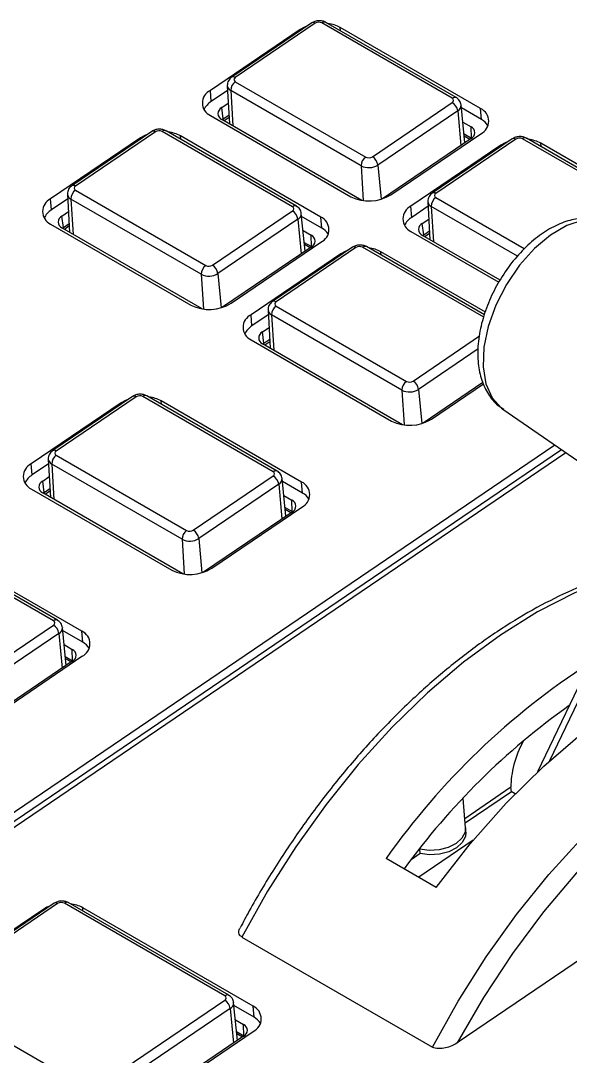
# Model space of a CAD drawing. Header units: millimetres. Extents: x 102 to 710, y 145 to 429.
# Drawn here: x 542.37 to 561.75, y 313.02 to 349.51 of the extents above; entities that cross this region are included whole.
import ezdxf

# ---------------------------------------------------------------- set-up
doc = ezdxf.new("R2010")
doc.units = ezdxf.units.MM

msp = doc.modelspace()

# ---------------------------------------------------------------- linework, layer by layer
at = {"color": 7, "linetype": 'Continuous', "lineweight": 25}
for p, q in [((552.6262, 349.4293), (549.8085, 347.5181)), ((552.7511, 349.4169), (549.9334, 347.5057)), ((552.6286, 349.4309), (552.6262, 349.4293)), ((557.5831, 346.7752), (552.9869, 349.4285)), ((553.1218, 349.4535), (553.1273, 349.4506)), ((557.7235, 346.7973), (553.1273, 349.4506)), ((558.5843, 346.4128), (553.6346, 349.2702)), ((552.2231, 349.2006), (549.0532, 347.0504)), ((549.8085, 347.5181), (549.8109, 347.5196)), ((549.084, 346.6615), (549.0532, 347.0504)), ((549.6601, 347.0522), (549.084, 346.6615)), ((549.6507, 347.2171), (549.7271, 345.8712)), ((549.9339, 347.3576), (554.5301, 344.7043)), ((554.3691, 344.3938), (549.773, 347.0471)), ((557.718, 346.8002), (557.7235, 346.7973)), ((549.4561, 346.4467), (549.6856, 346.6024)), ((549.5055, 346.0468), (549.4561, 346.4467)), ((554.7659, 344.7159), (557.5835, 346.6272)), ((557.7754, 346.3341), (554.9578, 344.4228)), ((558.0317, 345.2074), (557.8959, 346.5409)), ((557.8959, 346.5409), (557.8965, 346.5337)), ((558.6152, 346.0238), (557.907, 346.4327)), ((558.6152, 346.0238), (558.5843, 346.4128)), ((549.0559, 346.1644), (554.0056, 343.307)), ((554.3984, 343.1745), (549.4574, 346.0269)), ((549.4698, 346.0197), (549.5055, 346.0468)), ((549.5055, 346.0468), (549.7093, 346.1851)), ((549.7143, 346.0968), (549.5405, 345.9789)), ((546.9908, 345.6068), (544.1732, 343.6955)), ((547.1158, 345.5944), (544.2981, 343.6831)), ((546.9932, 345.6084), (546.9908, 345.6068)), ((551.9478, 342.9527), (547.3516, 345.606)), ((547.4864, 345.631), (547.492, 345.6281)), ((552.0882, 342.9747), (547.492, 345.6281)), ((557.9573, 345.9382), (558.2445, 345.7724)), ((558.2569, 345.3707), (558.2445, 345.7724)), ((546.5877, 345.378), (543.4179, 343.2279)), ((552.949, 342.5902), (547.9993, 345.4477)), ((558.2458, 345.3526), (555.1224, 343.234)), ((555.4172, 343.3766), (558.587, 345.5267)), ((559.6972, 345.3473), (556.8796, 343.436)), ((559.8222, 345.3349), (557.0045, 343.4236)), ((558, 345.519), (558.2569, 345.3707)), ((558.2073, 345.3265), (558.0078, 345.4416)), ((558.0268, 345.2554), (558.0677, 345.2318)), ((558.2569, 345.3707), (558.2646, 345.3661)), ((559.6996, 345.3489), (559.6972, 345.3473)), ((564.6542, 342.6932), (560.058, 345.3465)), ((560.1928, 345.3715), (560.1984, 345.3686)), ((564.7946, 342.7152), (560.1984, 345.3686)), ((559.2941, 345.1185), (556.1243, 342.9684)), ((565.6554, 342.3307), (560.7057, 345.1882)), ((544.1732, 343.6955), (544.1756, 343.6971)), ((544.2986, 343.5351), (548.8948, 340.8818)), ((556.8796, 343.436), (556.882, 343.4376)), ((543.4487, 342.8389), (543.4179, 343.2279)), ((544.0248, 343.2297), (543.4487, 342.8389)), ((544.0154, 343.3946), (544.0918, 342.0486)), ((548.7338, 340.5713), (544.1376, 343.2246)), ((556.7218, 343.1351), (556.7982, 341.7891)), ((543.8208, 342.6241), (544.0503, 342.7798)), ((549.1306, 340.8934), (551.9482, 342.8047)), ((552.0827, 342.9776), (552.0882, 342.9747)), ((552.3963, 341.3849), (552.2606, 342.7184)), ((552.2606, 342.7184), (552.2612, 342.7112)), ((556.1551, 342.5794), (556.1243, 342.9684)), ((556.7312, 342.9702), (556.1551, 342.5794)), ((543.4206, 342.3418), (548.3703, 339.4844)), ((543.8702, 342.2242), (543.8208, 342.6241)), ((543.8702, 342.2242), (544.074, 342.3625)), ((552.1401, 342.5116), (549.3224, 340.6003)), ((552.9798, 342.2013), (552.2716, 342.6101)), ((552.9798, 342.2013), (552.949, 342.5902)), ((556.5272, 342.3646), (556.7567, 342.5203)), ((556.5765, 341.9647), (556.5272, 342.3646)), ((548.7631, 339.352), (543.8221, 342.2044)), ((543.8345, 342.1972), (543.8702, 342.2242)), ((544.079, 342.2742), (543.9052, 342.1563)), ((552.322, 342.1157), (552.6092, 341.9499)), ((552.6215, 341.5482), (552.6092, 341.9499)), ((556.127, 342.0823), (559.223, 340.295)), ((559.2679, 340.3634), (556.5284, 341.9448)), ((556.5409, 341.9377), (556.5765, 341.9647)), ((556.5765, 341.9647), (556.7804, 342.103)), ((556.7854, 342.0147), (556.6116, 341.8968)), ((549.7818, 339.554), (552.9517, 341.7042)), ((552.3646, 341.6965), (552.6215, 341.5482)), ((552.5719, 341.504), (552.3725, 341.6191)), ((552.6104, 341.5301), (549.4871, 339.4114)), ((553.6588, 341.296), (550.4889, 339.1458)), ((554.0619, 341.5248), (551.2443, 339.6135)), ((554.1868, 341.5123), (551.3692, 339.6011)), ((552.6215, 341.5482), (552.6293, 341.5436)), ((554.0643, 341.5263), (554.0619, 341.5248)), ((554.5575, 341.5489), (554.563, 341.546)), ((558.7209, 339.1457), (554.563, 341.546)), ((558.7521, 339.2402), (555.0703, 341.3656)), ((551.2443, 339.6135), (551.2467, 339.6151)), ((551.3696, 339.4531), (555.9658, 336.7997)), ((550.5198, 338.7569), (550.4889, 339.1458)), ((551.0958, 339.1477), (550.5198, 338.7569)), ((551.0865, 339.3125), (551.1629, 337.9666)), ((555.8049, 336.4892), (551.2087, 339.1426)), ((550.8918, 338.5421), (551.1214, 338.6978)), ((550.9412, 338.1422), (550.8918, 338.5421)), ((550.4916, 338.2598), (555.4414, 335.4024)), ((555.8341, 335.2699), (550.8931, 338.1223)), ((550.9056, 338.1151), (550.9412, 338.1422)), ((550.9412, 338.1422), (551.1451, 338.2805)), ((551.1501, 338.1922), (550.9763, 338.0743)), ((558.6648, 336.7584), (556.5581, 335.3294)), ((556.8529, 335.472), (558.6854, 336.715)), ((546.3133, 336.2688), (543.4957, 334.3575)), ((546.4383, 336.2564), (543.6206, 334.3451)), ((546.3157, 336.2703), (546.3133, 336.2688)), ((551.2703, 333.6147), (546.6741, 336.268)), ((546.8089, 336.293), (546.8145, 336.29)), ((551.4107, 333.6367), (546.8145, 336.29)), ((552.2715, 333.2522), (547.3218, 336.1096)), ((545.9102, 336.04), (542.7404, 333.8898)), ((559.3688, 335.8164), (564.8889, 332.0127)), ((566.503, 335.3827), (560.5927, 323.0429)), ((561.1986, 334.5555), (529.4992, 313.0533)), ((561.4384, 334.3903), (529.5239, 312.7421)), ((529.9235, 312.8084), (561.5882, 334.2871)), ((543.4957, 334.3575), (543.4981, 334.3591)), ((543.3379, 334.0565), (543.4143, 332.7106)), ((543.6211, 334.1971), (548.2173, 331.5438)), ((542.7712, 333.5009), (542.7404, 333.8898)), ((543.3473, 333.8917), (542.7712, 333.5009)), ((548.0563, 331.2332), (543.4601, 333.8866)), ((551.4052, 333.6396), (551.4107, 333.6367)), ((543.1433, 333.2861), (543.3728, 333.4418)), ((543.1926, 332.8862), (543.1433, 333.2861)), ((548.453, 331.5554), (551.2707, 333.4667)), ((551.7188, 332.0468), (551.5831, 333.3803)), ((551.5831, 333.3803), (551.5837, 333.3731)), ((552.3023, 332.8633), (551.5941, 333.2721)), ((552.3023, 332.8633), (552.2715, 333.2522)), ((542.7431, 333.0038), (547.6928, 330.1464)), ((548.0855, 330.0139), (543.1445, 332.8663)), ((543.157, 332.8591), (543.1926, 332.8862)), ((543.1926, 332.8862), (543.3965, 333.0245)), ((543.4015, 332.9362), (543.2277, 332.8183)), ((551.4626, 333.1735), (548.6449, 331.2623)), ((551.6444, 332.7777), (551.9317, 332.6118)), ((551.944, 332.2101), (551.9317, 332.6118)), ((551.9329, 332.1921), (548.8096, 330.0734)), ((549.1043, 330.216), (552.2742, 332.3662)), ((551.6871, 332.3584), (551.944, 332.2101)), ((551.8944, 332.1659), (551.695, 332.2811)), ((551.944, 332.2101), (551.9518, 332.2055)), ((543.5217, 328.3587), (537.8648, 331.6243)), ((543.6621, 328.3807), (538.0052, 331.6464)), ((544.5229, 327.9962), (538.5125, 331.466)), ((538.9434, 325.1049), (543.5221, 328.2107)), ((543.6566, 328.3836), (543.6621, 328.3807)), ((543.9703, 326.7908), (543.8345, 328.1244)), ((543.8345, 328.1244), (543.8351, 328.1172)), ((543.714, 327.9176), (539.1353, 324.8117)), ((544.5537, 327.6073), (543.8455, 328.0161)), ((544.5537, 327.6073), (544.5229, 327.9962)), ((543.8959, 327.5217), (544.1831, 327.3559)), ((544.1954, 326.9541), (544.1831, 327.3559)), ((539.5947, 323.7655), (544.5256, 327.1102)), ((543.9385, 327.1024), (544.1954, 326.9541)), ((544.1459, 326.91), (543.9464, 327.0251)), ((544.1844, 326.9361), (539.2999, 323.6229)), ((544.1954, 326.9541), (544.2032, 326.9496)), ((575.6226, 325.606), (557.7515, 313.4837)), ((559.6543, 322.4954), (558.0224, 321.3884)), ((559.6666, 322.3398), (558.0347, 321.2329)), ((559.6666, 322.3398), (559.6543, 322.4954)), ((559.8043, 322.2677), (559.666, 322.3476)), ((558.0479, 321.0668), (557.965, 322.1123)), ((558.0602, 320.9112), (558.0479, 321.0668)), ((558.3194, 320.6269), (556.4008, 319.3255)), ((556.4567, 320.1625), (556.1297, 319.9407)), ((556.4444, 320.3181), (556.3981, 320.2867)), ((556.4567, 320.1625), (556.4444, 320.3181)), ((557.02, 318.9681), (555.2522, 319.9886)), ((543.5441, 318.4091), (538.9654, 315.3033)), ((543.669, 318.3967), (539.0903, 315.2909)), ((543.5465, 318.4107), (543.5441, 318.4091)), ((549.5617, 315.1427), (543.9048, 318.4083)), ((544.0397, 318.4333), (544.0452, 318.4304)), ((549.7021, 315.1648), (544.0452, 318.4304)), ((550.5629, 314.7803), (544.5525, 318.25)), ((543.141, 318.1804), (538.2101, 314.8357)), ((550.1676, 317.2179), (556.8852, 313.34)), ((539.0908, 315.1429), (544.7476, 311.8773)), ((544.9834, 311.8889), (549.5621, 314.9947)), ((549.6966, 315.1677), (549.7021, 315.1648)), ((549.754, 314.7016), (545.1753, 311.5958)), ((550.0103, 313.5749), (549.8745, 314.9084)), ((549.8745, 314.9084), (549.8751, 314.9012)), ((550.5938, 314.3913), (549.8855, 314.8002)), ((550.5938, 314.3913), (550.5629, 314.7803)), ((549.9359, 314.3057), (550.2231, 314.1399)), ((545.6347, 310.5495), (550.5656, 313.8942)), ((549.9785, 313.8865), (550.2355, 313.7382)), ((550.2355, 313.7382), (550.2231, 314.1399)), ((550.2244, 313.7201), (545.34, 310.4069)), ((550.1859, 313.694), (549.9864, 313.8091)), ((550.2355, 313.7382), (550.2432, 313.7336))]:
    msp.add_line(p, q, dxfattribs=at)
at = {"color": 8, "linetype": 'Continuous', "lineweight": 25}
for p, q in [((553.6439, 349.1523), (553.6346, 349.2702)), ((552.2264, 349.1582), (552.2231, 349.2006)), ((549.773, 347.0471), (549.8512, 345.7995)), ((557.7754, 346.3341), (557.8906, 345.1117)), ((549.4863, 346.0102), (549.5055, 346.0468)), ((546.5911, 345.3357), (546.5877, 345.378)), ((548.0086, 345.3298), (547.9993, 345.4477)), ((558.2569, 345.3707), (558.262, 345.3642)), ((559.2975, 345.0762), (559.2941, 345.1185)), ((560.715, 345.0703), (560.7057, 345.1882)), ((554.3691, 344.3938), (554.4461, 343.1678)), ((554.9578, 344.4228), (555.0713, 343.218)), ((544.1376, 343.2246), (544.2159, 341.977)), ((557.005, 343.2756), (560.1232, 341.4755)), ((559.8884, 341.2076), (556.844, 342.9651)), ((556.844, 342.9651), (556.9223, 341.7175)), ((552.1401, 342.5116), (552.2553, 341.2892)), ((543.851, 342.1877), (543.8702, 342.2242)), ((556.5574, 341.9281), (556.5765, 341.9647)), ((552.6215, 341.5482), (552.6267, 341.5416)), ((553.6622, 341.2536), (553.6588, 341.296)), ((558.6924, 339.0591), (554.4226, 341.524)), ((555.0797, 341.2478), (555.0703, 341.3656)), ((548.7338, 340.5713), (548.8108, 339.3452)), ((549.3224, 340.6003), (549.436, 339.3955)), ((551.2087, 339.1426), (551.287, 337.8949)), ((556.2016, 336.8114), (558.5445, 338.4006)), ((550.922, 338.1056), (550.9412, 338.1422)), ((558.4977, 337.9456), (556.3935, 336.5183)), ((555.8049, 336.4892), (555.8818, 335.2632)), ((556.3935, 336.5183), (556.507, 335.3135)), ((547.3311, 335.9918), (547.3218, 336.1096)), ((545.9136, 335.9976), (545.9102, 336.04)), ((566.6731, 335.2526), (561.0095, 323.4278)), ((543.4601, 333.8866), (543.5384, 332.639)), ((543.1735, 332.8496), (543.1926, 332.8862)), ((551.4626, 333.1735), (551.5778, 331.9512)), ((551.944, 332.2101), (551.9492, 332.2036)), ((548.0563, 331.2332), (548.1332, 330.0072)), ((548.6449, 331.2623), (548.7585, 330.0575)), ((543.714, 327.9176), (543.8292, 326.6952)), ((544.1954, 326.9541), (544.2006, 326.9476)), ((544.5619, 318.1321), (544.5525, 318.25)), ((543.1444, 318.138), (543.141, 318.1804)), ((549.754, 314.7016), (549.8692, 313.4792)), ((550.2355, 313.7382), (550.2406, 313.7316))]:
    msp.add_line(p, q, dxfattribs=at)
at = {"color": 7, "linetype": 'Continuous', "lineweight": 25, "flags": 128}
for points in [[(552.4792, 349.3297), (552.3741, 349.286), (552.2231, 349.2006)], [(546.8439, 345.5071), (546.7388, 345.4634), (546.5877, 345.378)], [(559.5503, 345.2476), (559.4452, 345.2039), (559.2941, 345.1185)], [(553.915, 341.4251), (553.8098, 341.3814), (553.6588, 341.296)], [(546.1664, 336.1691), (546.0613, 336.1254), (545.9102, 336.04)], [(557.02, 318.9681), (558.2182, 320.5058), (559.4856, 321.9363), (560.8086, 323.2443), (562.1731, 324.416), (563.5646, 325.439), (564.9683, 326.3022), (566.3692, 326.9965), (567.7525, 327.5145), (569.1034, 327.8507), (570.4075, 328.0016)], [(556.8852, 313.34), (557.7892, 314.9585), (558.7804, 316.5218), (559.8497, 318.0154), (560.9869, 319.4254), (562.1817, 320.7388), (563.4229, 321.9433), (564.699, 323.0279), (565.9981, 323.9823), (567.3083, 324.7978), (568.6173, 325.4668), (569.913, 325.9831), (571.1834, 326.3419), (572.4167, 326.5398), (573.6015, 326.5751), (574.7267, 326.4474), (575.7819, 326.1579)], [(575.6226, 325.606), (574.5436, 325.847), (573.3959, 325.9209), (572.1907, 325.8268), (570.9399, 325.5659), (569.6558, 325.1406), (568.3508, 324.555), (567.0379, 323.815), (565.7299, 322.9277), (564.4396, 321.902), (563.1798, 320.7478), (561.9626, 319.4765), (560.8002, 318.1005), (559.7038, 316.6333), (558.6843, 315.0893), (557.7515, 313.4837)], [(558.0479, 321.0668), (558.0334, 320.9133), (557.9245, 320.7031), (557.7219, 320.5187), (557.4445, 320.3775), (557.1184, 320.2926), (556.7742, 320.2722), (556.4444, 320.3181)], [(558.0479, 321.0668), (558.0334, 320.9133), (557.9245, 320.7031), (557.7219, 320.5187), (557.4445, 320.3775), (557.1184, 320.2926), (556.7742, 320.2722), (556.4444, 320.3181)], [(558.0602, 320.9112), (558.0458, 320.7578), (557.9369, 320.5475), (557.7342, 320.3631), (557.4568, 320.2219), (557.1307, 320.1371), (556.7866, 320.1166), (556.4567, 320.1625)], [(543.3972, 318.3095), (543.292, 318.2657), (543.141, 318.1804)]]:
    msp.add_lwpolyline(points, dxfattribs=at)
at = {"color": 8, "linetype": 'Continuous', "lineweight": 25, "flags": 128}
for points in [[(563.186, 342.3713), (562.7219, 342.5057), (562.1937, 342.4786), (561.6261, 342.2911), (561.0458, 341.952), (560.4797, 341.4772), (559.9545, 340.8889), (559.4945, 340.2147), (559.1215, 339.4859), (558.8527, 338.7367), (558.7008, 338.0022), (558.6729, 337.3166), (558.7702, 336.7121), (558.9882, 336.2169), (559.3168, 335.8541), (559.3688, 335.8164)], [(563.972, 330.0983), (563.1955, 329.861), (561.8998, 329.3447), (560.5908, 328.6757), (559.2806, 327.8602), (557.9815, 326.9058), (556.7054, 325.8213), (555.4642, 324.6167), (554.2694, 323.3034), (553.1321, 321.8933), (552.0629, 320.3997), (551.0717, 318.8364), (550.1676, 317.2179)]]:
    msp.add_lwpolyline(points, dxfattribs=at)
at = {"color": 8, "linetype": 'Continuous', "lineweight": 25}
for centre, radius, start, end in [((552.6788, 349.3269), 0.1154, 51.20499, 115.77621), ((553.0751, 349.3287), 0.1333, 69.51644, 131.46171), ((549.8606, 347.4108), 0.1196, 52.45517, 114.51426), ((549.8658, 347.2424), 0.2162, 185.32667, 244.57175), ((557.6713, 346.6754), 0.1332, 69.49952, 131.46504), ((557.6629, 346.5389), 0.2337, 298.79261, 358.7224), ((547.0434, 345.5044), 0.1154, 51.20465, 115.77656), ((547.4398, 345.5061), 0.1333, 69.51579, 131.46195), ((559.7498, 345.2449), 0.1155, 51.21493, 115.76514), ((560.1462, 345.2466), 0.1333, 69.51644, 131.46171), ((544.2305, 343.4198), 0.2162, 185.32759, 244.57035), ((544.2252, 343.5883), 0.1196, 52.45466, 114.51477), ((556.9316, 343.3287), 0.1196, 52.46445, 114.50385), ((556.9368, 343.1603), 0.2162, 185.32523, 244.5725), ((552.036, 342.8528), 0.1332, 69.49767, 131.46563), ((552.0275, 342.7164), 0.2337, 298.79739, 358.71726), ((554.1145, 341.4223), 0.1155, 51.21459, 115.76549), ((554.5109, 341.4241), 0.1333, 69.51579, 131.46195), ((551.2963, 339.5062), 0.1196, 52.46394, 114.50436), ((551.3015, 339.3378), 0.2162, 185.32615, 244.5711), ((546.3659, 336.1663), 0.1155, 51.22153, 115.75855), ((546.7623, 336.1681), 0.1332, 69.51055, 131.46676), ((543.5477, 334.2502), 0.1196, 52.45638, 114.5115), ((543.5529, 334.0818), 0.2162, 185.32772, 244.57042), ((551.3585, 333.5148), 0.1332, 69.49692, 131.46721), ((551.3501, 333.3783), 0.2337, 298.78951, 358.72514), ((543.6099, 328.2588), 0.1332, 69.4967, 131.46764), ((543.6015, 328.1224), 0.2337, 298.79047, 358.724), ((543.5967, 318.3067), 0.1155, 51.20807, 115.77222), ((543.9931, 318.3085), 0.1333, 69.51394, 131.46374), ((549.6499, 315.0429), 0.1332, 69.49907, 131.46527), ((549.6415, 314.9064), 0.2337, 298.789, 358.72556)]:
    msp.add_arc(centre, radius, start, end, dxfattribs=at)
at = {"color": 7, "linetype": 'Continuous', "lineweight": 25}
for centre, radius, start, end in [((552.8793, 349.2149), 0.2392, 63.25625, 122.38989), ((553.0635, 348.2287), 1.1878, 61.26141, 83.40108), ((549.9678, 347.4318), 0.0815, 114.95786, 245.39088), ((549.2591, 346.608), 0.4879, 114.95623, 245.39194), ((550.1559, 347.0456), 0.3829, 125.42964, 179.77403), ((557.5492, 346.7011), 0.0815, 294.95556, 65.39318), ((549.444, 346.0857), 0.6791, 122.01485, 154.99637), ((549.5536, 346.2371), 0.2312, 114.95622, 245.3918), ((557.3614, 346.2724), 0.4186, 8.47583, 57.94788), ((558.3812, 345.9691), 0.4879, 294.95572, 65.39211), ((558.3226, 345.4764), 0.6207, 33.11622, 61.88017), ((547.2439, 345.3924), 0.2392, 63.25683, 122.38965), ((558.1482, 345.5622), 0.2312, 294.95661, 65.39213), ((547.4282, 344.4062), 1.1878, 61.26104, 83.40145), ((559.9503, 345.1329), 0.2392, 63.25616, 122.39078), ((560.1345, 344.1466), 1.1878, 61.26141, 83.40108), ((554.7521, 344.3923), 0.3829, 125.42964, 179.77403), ((554.6377, 344.9179), 0.2392, 243.25672, 302.3909), ((554.5437, 344.3611), 0.4186, 8.47568, 57.94776), ((554.6379, 344.9271), 0.5972, 243.25605, 302.39056), ((544.5205, 343.2231), 0.3829, 125.42967, 179.77396), ((544.3325, 343.6092), 0.0815, 114.95768, 245.39207), ((557.0389, 343.3497), 0.0815, 114.95622, 245.39048), ((543.6238, 342.7855), 0.488, 114.95636, 245.39182), ((554.6501, 344.5858), 1.432, 243.25641, 302.39053), ((557.2269, 342.9636), 0.3829, 125.42964, 179.77403), ((543.8087, 342.2631), 0.6791, 122.01543, 154.99565), ((551.9138, 342.8786), 0.0815, 294.95572, 65.392), ((551.7261, 342.4499), 0.4186, 8.47541, 57.9483), ((556.3301, 342.526), 0.4879, 114.95584, 245.392), ((543.9183, 342.4145), 0.2312, 114.95599, 245.39239), ((552.7458, 342.1466), 0.4879, 294.95553, 65.39231), ((556.5151, 342.0036), 0.6791, 122.01457, 154.99576), ((556.6247, 342.155), 0.2312, 114.95591, 245.39139), ((552.5129, 341.7397), 0.2312, 294.95684, 65.39154), ((552.6873, 341.6539), 0.6207, 33.11608, 61.88085), ((554.315, 341.3103), 0.2392, 63.25674, 122.39054), ((554.4992, 340.3241), 1.1878, 61.26104, 83.40145), ((549.1167, 340.5698), 0.3829, 125.42967, 179.77396), ((549.0024, 341.0954), 0.2392, 243.25566, 302.39162), ((548.9084, 340.5386), 0.4186, 8.47526, 57.94818), ((549.0025, 341.1046), 0.5972, 243.25672, 302.3902), ((549.0147, 340.7633), 1.432, 243.25633, 302.39061), ((551.5916, 339.141), 0.3829, 125.42967, 179.77396), ((551.4036, 339.5272), 0.0815, 114.95604, 245.39167), ((550.6948, 338.7034), 0.4879, 114.95597, 245.39187), ((550.8798, 338.181), 0.6791, 122.01515, 154.99504), ((550.9894, 338.3325), 0.2312, 114.95569, 245.39197), ((556.1878, 336.4877), 0.3829, 125.42967, 179.77396), ((556.0736, 337.0225), 0.5972, 243.25685, 302.39038), ((556.0735, 337.0134), 0.2392, 243.25661, 302.39067), ((555.9795, 336.4566), 0.4186, 8.47444, 57.94855), ((546.5664, 336.0544), 0.2392, 63.25614, 122.39074), ((546.7506, 335.068), 1.1879, 61.26224, 83.40025), ((556.0858, 336.6812), 1.432, 243.25641, 302.3904), ((543.655, 334.2712), 0.0815, 114.95502, 245.3927), ((543.843, 333.8851), 0.3829, 125.42958, 179.77405), ((542.9462, 333.4475), 0.4879, 114.9558, 245.39204), ((551.2363, 333.5406), 0.0815, 294.9559, 65.3908), ((543.1312, 332.9251), 0.6791, 122.01473, 154.99552), ((543.2408, 333.0765), 0.2312, 114.95554, 245.39195), ((551.0486, 333.1119), 0.4186, 8.47369, 57.9493), ((552.0683, 332.8086), 0.4879, 294.95618, 65.392), ((552.0098, 332.3159), 0.6207, 33.1165, 61.88043), ((551.8354, 332.4017), 0.2312, 294.9553, 65.39273), ((548.4392, 331.2317), 0.3829, 125.42958, 179.77405), ((548.3249, 331.7574), 0.2392, 243.25685, 302.38969), ((548.2309, 331.2006), 0.4186, 8.47368, 57.94933), ((548.325, 331.7665), 0.5972, 243.25666, 302.3905), ((548.3372, 331.4252), 1.432, 243.25633, 302.39048), ((543.4877, 328.2846), 0.0815, 294.95663, 65.39084), ((543.3, 327.8559), 0.4186, 8.47396, 57.94891), ((544.3197, 327.5526), 0.4879, 294.95608, 65.3921), ((544.0868, 327.1457), 0.2312, 294.95559, 65.39261), ((544.2612, 327.0599), 0.6207, 33.11657, 61.88009), ((576.6257, 304.878), 26.1755, 122.85863, 144.74034), ((576.313, 304.7816), 25.2459, 125.34069, 143.999), ((543.7972, 318.1947), 0.2392, 63.25732, 122.38963), ((543.9814, 317.2085), 1.1878, 61.26152, 83.40089), ((549.5277, 315.0686), 0.0815, 294.95682, 65.39077), ((549.34, 314.6399), 0.4186, 8.47321, 57.94973), ((550.3598, 314.3366), 0.4879, 294.95588, 65.3923), ((550.3012, 313.8439), 0.6207, 33.11701, 61.87999), ((550.1268, 313.9297), 0.2312, 294.95469, 65.39356)]:
    msp.add_arc(centre, radius, start, end, dxfattribs=at)
msp.add_ellipse((561.4168, 323.6517), major_axis=(1.3071, 2.1318), ratio=0.5552719, start_param=1.6790478, end_param=2.4381709, dxfattribs=at)
for points, knots in [([(553.1218, 349.4535), (553.0853, 349.4699), (553.0125, 349.5026), (552.8735, 349.5114), (552.7354, 349.4894), (552.6641, 349.4504), (552.6286, 349.4309)], [0, 0, 0, 0, 0.25119803, 0.50160062, 0.75119989, 1, 1, 1, 1]), ([(549.8109, 347.5196), (549.7879, 347.5021), (549.7406, 347.466), (549.6887, 347.3928), (549.6541, 347.3096), (549.6518, 347.2507), (549.6506, 347.221)], [0, 0, 0, 0, 0.235687, 0.4833038, 0.7393855, 1, 1, 1, 1]), ([(557.8965, 346.5338), (557.8922, 346.5615), (557.8837, 346.6166), (557.8436, 346.6914), (557.7886, 346.7554), (557.7412, 346.7855), (557.718, 346.8002)], [0, 0, 0, 0, 0.2597351, 0.5153124, 0.7631361, 1, 1, 1, 1]), ([(547.4865, 345.631), (547.45, 345.6473), (547.3772, 345.68), (547.2382, 345.6888), (547.1001, 345.6669), (547.0288, 345.6279), (546.9932, 345.6084)], [0, 0, 0, 0, 0.2511968, 0.5015988, 0.7512004, 1, 1, 1, 1]), ([(560.1929, 345.3715), (560.1564, 345.3878), (560.0836, 345.4205), (559.9446, 345.4293), (559.8065, 345.4074), (559.7352, 345.3684), (559.6996, 345.3489)], [0, 0, 0, 0, 0.251199, 0.5016025, 0.751199, 1, 1, 1, 1]), ([(544.1756, 343.6971), (544.1525, 343.6795), (544.1053, 343.6435), (544.0534, 343.5703), (544.0188, 343.487), (544.0164, 343.4282), (544.0152, 343.3985)], [0, 0, 0, 0, 0.2356853, 0.4833037, 0.7393855, 1, 1, 1, 1]), ([(556.882, 343.4376), (556.8589, 343.42), (556.8117, 343.384), (556.7598, 343.3108), (556.7252, 343.2275), (556.7228, 343.1686), (556.7216, 343.139)], [0, 0, 0, 0, 0.2356882, 0.4833037, 0.7393869, 1, 1, 1, 1]), ([(552.2612, 342.7112), (552.2569, 342.739), (552.2483, 342.7941), (552.2082, 342.8688), (552.1533, 342.9328), (552.1059, 342.9629), (552.0827, 342.9776)], [0, 0, 0, 0, 0.2597366, 0.5153136, 0.7631359, 1, 1, 1, 1]), ([(563.1962, 342.3663), (563.0849, 342.4141), (562.8132, 342.5307), (562.3341, 342.5831), (561.784, 342.5106), (561.2193, 342.3008), (560.6517, 341.9556), (560.1049, 341.4839), (559.6067, 340.9091), (559.1794, 340.2589), (558.8393, 339.5597), (558.6004, 338.8368), (558.4752, 338.114), (558.4773, 337.4396), (558.6011, 336.8403), (558.8388, 336.3464), (559.1096, 335.9921), (559.3298, 335.862), (559.403, 335.8187)], [0, 0, 0, 0, 0.0417992, 0.102052, 0.1633535, 0.2279622, 0.2958978, 0.3654625, 0.4349541, 0.5042085, 0.5734889, 0.6431175, 0.7134774, 0.7849619, 0.8500472, 0.9117582, 0.9706271, 1, 1, 1, 1]), ([(554.5576, 341.5489), (554.5211, 341.5653), (554.4482, 341.598), (554.3092, 341.6068), (554.1711, 341.5849), (554.0999, 341.5458), (554.0643, 341.5263)], [0, 0, 0, 0, 0.2511977, 0.5016007, 0.7511995, 1, 1, 1, 1]), ([(551.2466, 339.6151), (551.2236, 339.5975), (551.1764, 339.5615), (551.1244, 339.4883), (551.0898, 339.405), (551.0875, 339.3461), (551.0863, 339.3164)], [0, 0, 0, 0, 0.23568658, 0.48330363, 0.7393869, 1, 1, 1, 1]), ([(546.809, 336.2929), (546.7725, 336.3093), (546.6997, 336.342), (546.5607, 336.3508), (546.4226, 336.3289), (546.3513, 336.2898), (546.3157, 336.2703)], [0, 0, 0, 0, 0.2511979, 0.501601, 0.751203, 1, 1, 1, 1]), ([(543.4981, 334.3591), (543.475, 334.3415), (543.4278, 334.3055), (543.3759, 334.2323), (543.3413, 334.149), (543.3389, 334.0901), (543.3377, 334.0604)], [0, 0, 0, 0, 0.2356864, 0.4833081, 0.7393843, 1, 1, 1, 1]), ([(551.5837, 333.3732), (551.5794, 333.401), (551.5708, 333.4561), (551.5307, 333.5308), (551.4758, 333.5948), (551.4284, 333.6249), (551.4052, 333.6396)], [0, 0, 0, 0, 0.2597431, 0.5153234, 0.7631474, 1, 1, 1, 1]), ([(564.02, 330.1986), (563.645, 330.0974), (562.8642, 329.8869), (561.6544, 329.392), (560.4071, 328.7604), (559.1606, 327.9943), (557.9258, 327.1048), (556.7127, 326.0987), (555.5312, 324.9847), (554.3904, 323.7721), (553.2997, 322.4709), (552.267, 321.092), (551.3037, 319.6454), (550.5874, 318.4517), (550.2089, 317.7382), (550.1024, 317.5374)], [0, 0, 0, 0, 0.0750065, 0.1561323, 0.2373957, 0.3187134, 0.4000222, 0.4812981, 0.5625329, 0.6437269, 0.7248854, 0.8060161, 0.8871282, 0.9682314, 1, 1, 1, 1]), ([(543.8351, 328.1172), (543.8308, 328.145), (543.8223, 328.2001), (543.7822, 328.2748), (543.7272, 328.3388), (543.6798, 328.3689), (543.6566, 328.3836)], [0, 0, 0, 0, 0.2597439, 0.515321, 0.763147, 1, 1, 1, 1]), ([(544.0398, 318.4333), (544.0033, 318.4497), (543.9304, 318.4824), (543.7914, 318.4911), (543.6533, 318.4692), (543.5821, 318.4302), (543.5465, 318.4107)], [0, 0, 0, 0, 0.25119155, 0.50159448, 0.75119931, 1, 1, 1, 1]), ([(550.1676, 317.2179), (550.1399, 317.2383), (550.0845, 317.2791), (550.0513, 317.3708), (550.0538, 317.46), (550.0932, 317.5159), (550.1067, 317.535)], [0, 0, 0, 0, 0.2414128, 0.4816558, 0.822292, 1, 1, 1, 1]), ([(549.8751, 314.9013), (549.8708, 314.929), (549.8623, 314.9841), (549.8222, 315.0588), (549.7672, 315.1229), (549.7198, 315.1529), (549.6966, 315.1677)], [0, 0, 0, 0, 0.2597405, 0.5153249, 0.7631477, 1, 1, 1, 1]), ([(557.7515, 313.4837), (557.6941, 313.4448), (557.6315, 313.4102), (557.495, 313.3504), (557.4202, 313.325), (557.2645, 313.2905), (557.1821, 313.281), (557.0208, 313.2884), (556.9434, 313.3064), (556.8852, 313.34)], [0, 0, 0, 0, 0.25, 0.25, 0.5, 0.5, 0.75, 0.75, 1, 1, 1, 1])]:
    msp.add_open_spline(points, degree=3, knots=knots, dxfattribs=at)

doc.saveas('drawing.dxf')
